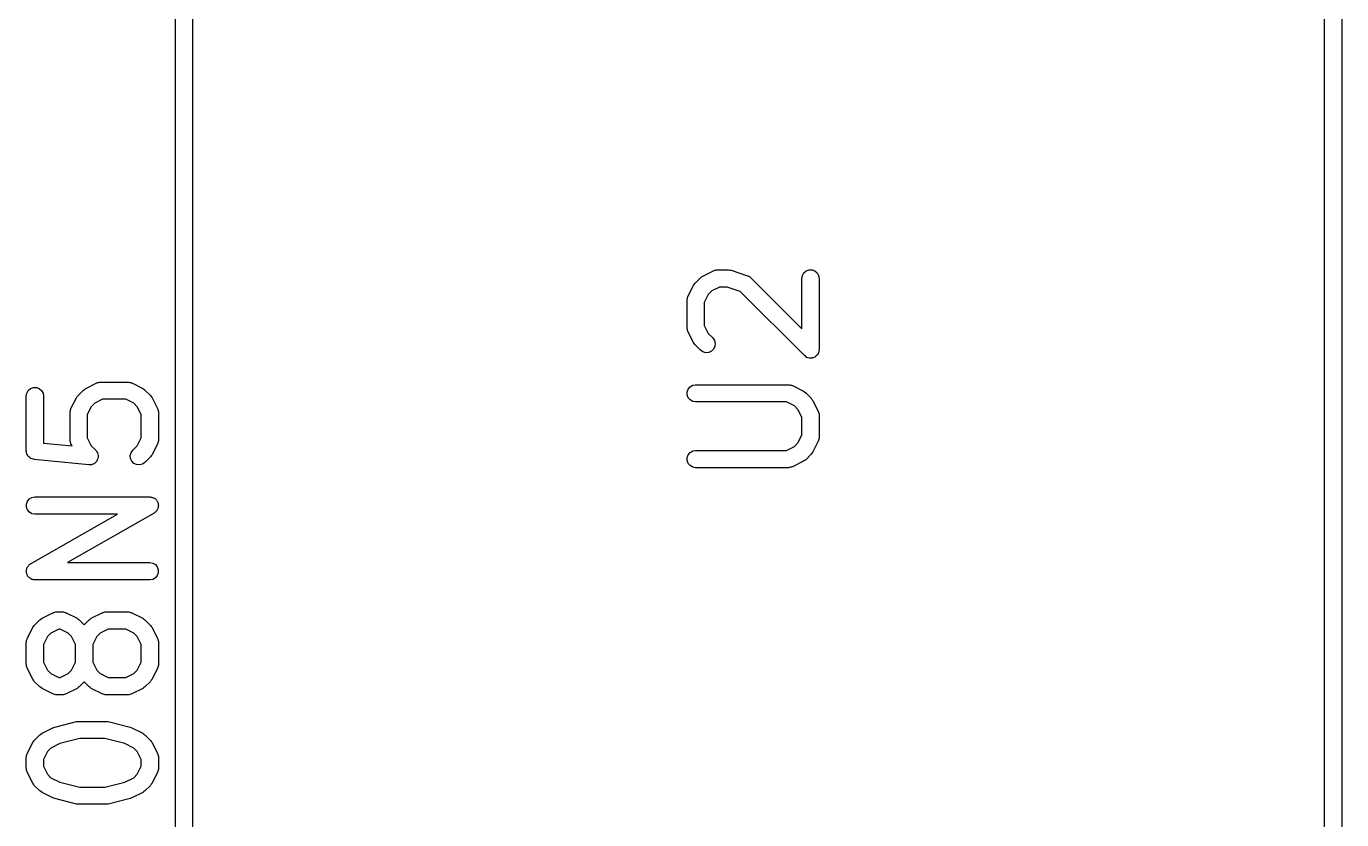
# Model space of a CAD drawing. Extents: x 1 to 57, y -99 to 45.
# Drawn here: x 22.63 to 34.08, y -6.9 to 0 of the extents above; entities that cross this region are included whole.
import ezdxf

# ---------------------------------------------------------------- set-up
doc = ezdxf.new("R2010")
doc.units = 0
doc.header["$MEASUREMENT"] = 0
doc.layers.add('BLACK', color=7, linetype='CONTINUOUS')

msp = doc.modelspace()

# ---------------------------------------------------------------- linework, layer by layer
at = {"layer": 'Black'}
for p, q in [((23.925, -17.2345), (23.925, 45)), ((34.075, 45), (34.075, -47)), ((24.075, 44.925), (24.075, -46.925)), ((33.925, -46.925), (33.925, 44.925)), ((28.5044, -2.17818), (28.5141, -2.17101)), ((28.5141, -2.17101), (28.6093, -2.12339)), ((28.6093, -2.12339), (28.6135, -2.12216)), ((28.6135, -2.12216), (28.6172, -2.12)), ((28.6172, -2.12), (28.6259, -2.11847)), ((28.6259, -2.11847), (28.6343, -2.11597)), ((28.6343, -2.11597), (28.6386, -2.11623)), ((28.6386, -2.11623), (28.6429, -2.11548)), ((28.6429, -2.11548), (28.7381, -2.11548)), ((28.7381, -2.11548), (28.7499, -2.11756)), ((28.7499, -2.11756), (28.7618, -2.11932)), ((28.7618, -2.11932), (28.9047, -2.16694)), ((28.9047, -2.16694), (28.9085, -2.169)), ((28.9085, -2.169), (28.9126, -2.17012)), ((28.9126, -2.17012), (28.9198, -2.17516)), ((29.3774, -2.19048), (29.3819, -2.16482)), ((29.3819, -2.16482), (29.3949, -2.14227)), ((29.3949, -2.14227), (29.4149, -2.12552)), ((29.4149, -2.12552), (29.4394, -2.11661)), ((29.4394, -2.11661), (29.4654, -2.11661)), ((29.4654, -2.11661), (29.4899, -2.12552)), ((29.4899, -2.12552), (29.5098, -2.14227)), ((29.5098, -2.14227), (29.5229, -2.16482)), ((29.5229, -2.16482), (29.5274, -2.19048)), ((28.3853, -2.34741), (28.4329, -2.25217)), ((28.4329, -2.25217), (28.4401, -2.24252)), ((28.4401, -2.24252), (28.447, -2.23268)), ((28.447, -2.23268), (28.4946, -2.18506)), ((28.4946, -2.18506), (28.5044, -2.17818)), ((28.6606, -2.26548), (28.592, -2.29973)), ((28.7259, -2.26548), (28.6606, -2.26548)), ((28.8404, -2.30365), (28.7259, -2.26548)), ((28.9198, -2.17516), (28.9276, -2.17935)), ((28.9276, -2.17935), (28.9304, -2.18258)), ((28.9304, -2.18258), (28.934, -2.18506)), ((28.934, -2.18506), (29.3774, -2.62846)), ((29.3774, -2.62846), (29.3774, -2.19048)), ((29.5274, -2.19048), (29.5274, -2.80952)), ((28.3774, -2.38095), (28.3781, -2.37669)), ((28.3774, -2.61905), (28.3774, -2.38095)), ((28.3779, -2.37238), (28.3804, -2.36396)), ((28.3781, -2.37669), (28.3779, -2.37238)), ((28.3804, -2.36396), (28.3819, -2.3553)), ((28.3819, -2.3553), (28.3841, -2.35155)), ((28.3841, -2.35155), (28.3853, -2.34741)), ((28.5616, -2.33014), (28.5274, -2.39866)), ((28.5274, -2.39866), (28.5274, -2.60134)), ((28.592, -2.29973), (28.5616, -2.33014)), ((29.3993, -2.86256), (28.8404, -2.30365)), ((28.3781, -2.62331), (28.3774, -2.61905)), ((28.3779, -2.62762), (28.3781, -2.62331)), ((28.3804, -2.63604), (28.3779, -2.62762)), ((28.5274, -2.60134), (28.5616, -2.66986)), ((28.3819, -2.6447), (28.3804, -2.63604)), ((28.3841, -2.64845), (28.3819, -2.6447)), ((28.3853, -2.65259), (28.3841, -2.64845)), ((28.4329, -2.74783), (28.3853, -2.65259)), ((28.5616, -2.66986), (28.6007, -2.70887)), ((28.6007, -2.70887), (28.6156, -2.73021)), ((28.6156, -2.73021), (28.6223, -2.75537)), ((28.4401, -2.75748), (28.4329, -2.74783)), ((28.447, -2.76732), (28.4401, -2.75748)), ((28.4946, -2.81494), (28.447, -2.76732)), ((28.5159, -2.82988), (28.4946, -2.81494)), ((28.5411, -2.83662), (28.5159, -2.82988)), ((28.567, -2.83435), (28.5411, -2.83662)), ((28.5906, -2.82334), (28.567, -2.83435)), ((28.6091, -2.80492), (28.5906, -2.82334)), ((28.6201, -2.78132), (28.6091, -2.80492)), ((28.6223, -2.75537), (28.6201, -2.78132)), ((29.5098, -2.85773), (29.5023, -2.86402)), ((29.5115, -2.85488), (29.5098, -2.85773)), ((29.5138, -2.85254), (29.5115, -2.85488)), ((29.518, -2.84365), (29.5138, -2.85254)), ((29.5229, -2.83518), (29.518, -2.84365)), ((29.5234, -2.83193), (29.5229, -2.83518)), ((29.5248, -2.82894), (29.5234, -2.83193)), ((29.5257, -2.81917), (29.5248, -2.82894)), ((29.5274, -2.80952), (29.5257, -2.81917)), ((29.4074, -2.86818), (29.3993, -2.86256)), ((29.4149, -2.87448), (29.4074, -2.86818)), ((29.418, -2.8756), (29.4149, -2.87448)), ((29.4207, -2.8775), (29.418, -2.8756)), ((29.4302, -2.88003), (29.4207, -2.8775)), ((29.4394, -2.88339), (29.4302, -2.88003)), ((29.4427, -2.88339), (29.4394, -2.88339)), ((29.4458, -2.88424), (29.4427, -2.88339)), ((29.4556, -2.88339), (29.4458, -2.88424)), ((29.4654, -2.88339), (29.4556, -2.88339)), ((29.4685, -2.88226), (29.4654, -2.88339)), ((29.4718, -2.88197), (29.4685, -2.88226)), ((29.4807, -2.87783), (29.4718, -2.88197)), ((29.4899, -2.87448), (29.4807, -2.87783)), ((29.4924, -2.87236), (29.4899, -2.87448)), ((29.4954, -2.87096), (29.4924, -2.87236)), ((29.5023, -2.86402), (29.4954, -2.87096)), ((22.6274, -3.21428), (22.6319, -3.18863)), ((22.6319, -3.18863), (22.6449, -3.16608)), ((22.6449, -3.16608), (22.6649, -3.14933)), ((22.6649, -3.14933), (22.6894, -3.14042)), ((22.6894, -3.14042), (22.7154, -3.14042)), ((22.7154, -3.14042), (22.7399, -3.14933)), ((22.7399, -3.14933), (22.7598, -3.16608)), ((22.7598, -3.16608), (22.7729, -3.18863)), ((22.7729, -3.18863), (22.7774, -3.21428)), ((23.0779, -3.20887), (23.1255, -3.16125)), ((23.1255, -3.16125), (23.1354, -3.15437)), ((23.1354, -3.15437), (23.145, -3.1472)), ((23.145, -3.1472), (23.2403, -3.09958)), ((23.2403, -3.09958), (23.2444, -3.09835)), ((23.2444, -3.09835), (23.2482, -3.09619)), ((23.2482, -3.09619), (23.2568, -3.09466)), ((23.2568, -3.09466), (23.2652, -3.09216)), ((23.2652, -3.09216), (23.2696, -3.09242)), ((23.2696, -3.09242), (23.2738, -3.09167)), ((23.2738, -3.09167), (23.5119, -3.09167)), ((23.5119, -3.09167), (23.5162, -3.09242)), ((23.5162, -3.09242), (23.5205, -3.09216)), ((23.5205, -3.09216), (23.5289, -3.09466)), ((23.5289, -3.09466), (23.5376, -3.09619)), ((23.5376, -3.09619), (23.5413, -3.09835)), ((23.5413, -3.09835), (23.5454, -3.09958)), ((23.5454, -3.09958), (23.6407, -3.1472)), ((23.6407, -3.1472), (23.6503, -3.15437)), ((23.6503, -3.15437), (23.6602, -3.16125)), ((23.6602, -3.16125), (23.7078, -3.20887)), ((28.3785, -3.17745), (28.3874, -3.15298)), ((28.3785, -3.2035), (28.3785, -3.17745)), ((28.3874, -3.22798), (28.3785, -3.2035)), ((28.3874, -3.15298), (28.4042, -3.13302)), ((28.4042, -3.13302), (28.4267, -3.12)), ((28.4267, -3.12), (28.4524, -3.11548)), ((28.4524, -3.11548), (29.2619, -3.11548)), ((29.2619, -3.11548), (29.2662, -3.11623)), ((29.2662, -3.11623), (29.2705, -3.11597)), ((29.2705, -3.11597), (29.2789, -3.11847)), ((29.2789, -3.11847), (29.2876, -3.12)), ((29.2876, -3.12), (29.2913, -3.12216)), ((29.2913, -3.12216), (29.2954, -3.12339)), ((29.2954, -3.12339), (29.3907, -3.17101)), ((29.3907, -3.17101), (29.4003, -3.17818)), ((29.4003, -3.17818), (29.4102, -3.18506)), ((29.4102, -3.18506), (29.4578, -3.23268)), ((22.6274, -3.69048), (22.6274, -3.21428)), ((22.7774, -3.21428), (22.7774, -3.6226)), ((23.0163, -3.3236), (23.0639, -3.22836)), ((23.0639, -3.22836), (23.071, -3.2187)), ((23.071, -3.2187), (23.0779, -3.20887)), ((23.1926, -3.30633), (23.1583, -3.37485)), ((23.223, -3.27592), (23.1926, -3.30633)), ((23.2915, -3.24167), (23.223, -3.27592)), ((23.4942, -3.24167), (23.2915, -3.24167)), ((23.5627, -3.27592), (23.4942, -3.24167)), ((23.5931, -3.30633), (23.5627, -3.27592)), ((23.6274, -3.37485), (23.5931, -3.30633)), ((23.7078, -3.20887), (23.7147, -3.2187)), ((23.7147, -3.2187), (23.7218, -3.22836)), ((23.7218, -3.22836), (23.7695, -3.3236)), ((28.4042, -3.24793), (28.3874, -3.22798)), ((28.4267, -3.26095), (28.4042, -3.24793)), ((28.4524, -3.26548), (28.4267, -3.26095)), ((29.2442, -3.26548), (28.4524, -3.26548)), ((29.3127, -3.29973), (29.2442, -3.26548)), ((29.3431, -3.33014), (29.3127, -3.29973)), ((29.4578, -3.23268), (29.4647, -3.24252)), ((29.4647, -3.24252), (29.4718, -3.25217)), ((29.4718, -3.25217), (29.5195, -3.34741)), ((23.0083, -3.35714), (23.0091, -3.35288)), ((23.0083, -3.59524), (23.0083, -3.35714)), ((23.0088, -3.34857), (23.0113, -3.34015)), ((23.0091, -3.35288), (23.0088, -3.34857)), ((23.0113, -3.34015), (23.0129, -3.33149)), ((23.0129, -3.33149), (23.015, -3.32774)), ((23.015, -3.32774), (23.0163, -3.3236)), ((23.1583, -3.37485), (23.1583, -3.57753)), ((23.6274, -3.57753), (23.6274, -3.37485)), ((23.7695, -3.3236), (23.7707, -3.32774)), ((23.7707, -3.32774), (23.7729, -3.33149)), ((23.7729, -3.33149), (23.7744, -3.34015)), ((23.7744, -3.34015), (23.7769, -3.34857)), ((23.7769, -3.34857), (23.7766, -3.35288)), ((23.7766, -3.35288), (23.7774, -3.35714)), ((23.7774, -3.35714), (23.7774, -3.59524)), ((29.3774, -3.39866), (29.3431, -3.33014)), ((29.3774, -3.55372), (29.3774, -3.39866)), ((29.5195, -3.34741), (29.5207, -3.35155)), ((29.5207, -3.35155), (29.5229, -3.3553)), ((29.5229, -3.3553), (29.5244, -3.36396)), ((29.5244, -3.36396), (29.5269, -3.37238)), ((29.5269, -3.37238), (29.5266, -3.37669)), ((29.5266, -3.37669), (29.5274, -3.38095)), ((29.5274, -3.38095), (29.5274, -3.57143)), ((22.7774, -3.6226), (23.0256, -3.64742)), ((23.0091, -3.5995), (23.0083, -3.59524)), ((23.0088, -3.60381), (23.0091, -3.5995)), ((23.0113, -3.61223), (23.0088, -3.60381)), ((23.0129, -3.62089), (23.0113, -3.61223)), ((23.015, -3.62464), (23.0129, -3.62089)), ((23.0163, -3.62878), (23.015, -3.62464)), ((23.0256, -3.64742), (23.0163, -3.62878)), ((23.1583, -3.57753), (23.1926, -3.64605)), ((23.1926, -3.64605), (23.2316, -3.68506)), ((23.5541, -3.68506), (23.5931, -3.64605)), ((23.5931, -3.64605), (23.6274, -3.57753)), ((23.7695, -3.62878), (23.7218, -3.72402)), ((23.7707, -3.62464), (23.7695, -3.62878)), ((23.7729, -3.62089), (23.7707, -3.62464)), ((23.7744, -3.61223), (23.7729, -3.62089)), ((23.7769, -3.60381), (23.7744, -3.61223)), ((23.7774, -3.59524), (23.7766, -3.5995)), ((23.7766, -3.5995), (23.7769, -3.60381)), ((29.2442, -3.6869), (29.3127, -3.65265)), ((29.3127, -3.65265), (29.3431, -3.62224)), ((29.3431, -3.62224), (29.3774, -3.55372)), ((29.5195, -3.60497), (29.4718, -3.70021)), ((29.5207, -3.60083), (29.5195, -3.60497)), ((29.5229, -3.59708), (29.5207, -3.60083)), ((29.5244, -3.58842), (29.5229, -3.59708)), ((29.5269, -3.58), (29.5244, -3.58842)), ((29.5274, -3.57143), (29.5266, -3.57569)), ((29.5266, -3.57569), (29.5269, -3.58)), ((22.6279, -3.69327), (22.6274, -3.69048)), ((22.6276, -3.69609), (22.6279, -3.69327)), ((22.6301, -3.70603), (22.6276, -3.69609)), ((22.6319, -3.71613), (22.6301, -3.70603)), ((22.6333, -3.71858), (22.6319, -3.71613)), ((22.634, -3.72133), (22.6333, -3.71858)), ((22.6398, -3.7298), (22.634, -3.72133)), ((22.6449, -3.73868), (22.6398, -3.7298)), ((22.6471, -3.7405), (22.6449, -3.73868)), ((22.6487, -3.74285), (22.6471, -3.7405)), ((22.657, -3.74884), (22.6487, -3.74285)), ((22.6649, -3.75543), (22.657, -3.74884)), ((22.6675, -3.7564), (22.6649, -3.75543)), ((22.6698, -3.75805), (22.6675, -3.7564)), ((22.6797, -3.76083), (22.6698, -3.75805)), ((22.6894, -3.76434), (22.6797, -3.76083)), ((22.6922, -3.76434), (22.6894, -3.76434)), ((22.6949, -3.7651), (22.6922, -3.76434)), ((23.1711, -3.81272), (22.6949, -3.7651)), ((23.2316, -3.68506), (23.2319, -3.68545)), ((23.2319, -3.68545), (23.2323, -3.68572)), ((23.2323, -3.68572), (23.2393, -3.69612)), ((23.2393, -3.69612), (23.2465, -3.7064)), ((23.2453, -3.76973), (23.24, -3.78111)), ((23.2508, -3.7584), (23.2453, -3.76973)), ((23.2465, -3.7064), (23.2467, -3.70685)), ((23.2467, -3.70685), (23.2469, -3.70724)), ((23.2469, -3.70724), (23.25, -3.71946)), ((23.25, -3.71946), (23.2533, -3.73156)), ((23.251, -3.75751), (23.2508, -3.75793)), ((23.2508, -3.75793), (23.2508, -3.7584)), ((23.2521, -3.74503), (23.251, -3.75751)), ((23.2534, -3.73249), (23.2521, -3.74503)), ((23.2533, -3.73156), (23.2532, -3.73203)), ((23.2532, -3.73203), (23.2534, -3.73249)), ((23.5324, -3.73156), (23.5392, -3.7064)), ((23.5347, -3.75751), (23.5324, -3.73156)), ((23.5457, -3.78111), (23.5347, -3.75751)), ((23.5392, -3.7064), (23.5541, -3.68506)), ((23.7078, -3.74351), (23.6602, -3.79113)), ((23.7147, -3.73367), (23.7078, -3.74351)), ((23.7218, -3.72402), (23.7147, -3.73367)), ((28.3785, -3.74888), (28.3874, -3.7244)), ((28.3785, -3.77493), (28.3785, -3.74888)), ((28.3874, -3.7994), (28.3785, -3.77493)), ((28.3874, -3.7244), (28.4042, -3.70445)), ((28.4042, -3.70445), (28.4267, -3.69143)), ((28.4267, -3.69143), (28.4524, -3.6869)), ((28.4524, -3.6869), (29.2442, -3.6869)), ((29.4003, -3.7742), (29.3907, -3.78137)), ((29.4102, -3.76732), (29.4003, -3.7742)), ((29.4578, -3.7197), (29.4102, -3.76732)), ((29.4647, -3.70987), (29.4578, -3.7197)), ((29.4718, -3.70021), (29.4647, -3.70987)), ((23.1716, -3.81269), (23.1711, -3.81272)), ((23.172, -3.81281), (23.1716, -3.81269)), ((23.1845, -3.81172), (23.172, -3.81281)), ((23.1971, -3.81078), (23.1845, -3.81172)), ((23.1975, -3.81058), (23.1971, -3.81078)), ((23.198, -3.81054), (23.1975, -3.81058)), ((23.2094, -3.80524), (23.198, -3.81054)), ((23.2208, -3.80006), (23.2094, -3.80524)), ((23.2212, -3.79973), (23.2208, -3.80006)), ((23.2216, -3.79953), (23.2212, -3.79973)), ((23.2305, -3.79063), (23.2216, -3.79953)), ((23.2395, -3.78187), (23.2305, -3.79063)), ((23.2397, -3.78145), (23.2395, -3.78187)), ((23.24, -3.78111), (23.2397, -3.78145)), ((23.5641, -3.79953), (23.5457, -3.78111)), ((23.5877, -3.81054), (23.5641, -3.79953)), ((23.6137, -3.81281), (23.5877, -3.81054)), ((23.6388, -3.80607), (23.6137, -3.81281)), ((23.6602, -3.79113), (23.6388, -3.80607)), ((28.4042, -3.81936), (28.3874, -3.7994)), ((28.4267, -3.83238), (28.4042, -3.81936)), ((28.4524, -3.8369), (28.4267, -3.83238)), ((29.2619, -3.8369), (28.4524, -3.8369)), ((29.2662, -3.83615), (29.2619, -3.8369)), ((29.2705, -3.83641), (29.2662, -3.83615)), ((29.2789, -3.83391), (29.2705, -3.83641)), ((29.2876, -3.83238), (29.2789, -3.83391)), ((29.2913, -3.83022), (29.2876, -3.83238)), ((29.2954, -3.82899), (29.2913, -3.83022)), ((29.3907, -3.78137), (29.2954, -3.82899)), ((22.6374, -4.12917), (22.6542, -4.10921)), ((22.6542, -4.10921), (22.6767, -4.09619)), ((22.6767, -4.09619), (22.7024, -4.09167)), ((22.7024, -4.09167), (23.7024, -4.09167)), ((23.7024, -4.09167), (23.709, -4.09284)), ((23.709, -4.09284), (23.7157, -4.09286)), ((23.7157, -4.09286), (23.7217, -4.09508)), ((23.7217, -4.09508), (23.728, -4.09619)), ((23.728, -4.09619), (23.7339, -4.09955)), ((23.7339, -4.09955), (23.7402, -4.10188)), ((23.7402, -4.10188), (23.7451, -4.10602)), ((23.7451, -4.10602), (23.7506, -4.10921)), ((23.7506, -4.10921), (23.7549, -4.11437)), ((23.7549, -4.11437), (23.76, -4.11871)), ((23.76, -4.11871), (23.7632, -4.12427)), ((22.6285, -4.15364), (22.6374, -4.12917)), ((22.6285, -4.17969), (22.6285, -4.15364)), ((22.6374, -4.20417), (22.6285, -4.17969)), ((22.6542, -4.22412), (22.6374, -4.20417)), ((22.6767, -4.23714), (22.6542, -4.22412)), ((23.7396, -4.23178), (22.9848, -4.6631)), ((23.7448, -4.22748), (23.7396, -4.23178)), ((23.7506, -4.22412), (23.7448, -4.22748)), ((23.7547, -4.21922), (23.7506, -4.22412)), ((23.7596, -4.21513), (23.7547, -4.21922)), ((23.763, -4.20932), (23.7596, -4.21513)), ((23.7673, -4.20417), (23.763, -4.20932)), ((23.7632, -4.12427), (23.7673, -4.12917)), ((23.7673, -4.12917), (23.7696, -4.13549)), ((23.7695, -4.19815), (23.7673, -4.20417)), ((23.7727, -4.19263), (23.7695, -4.19815)), ((23.7696, -4.13549), (23.773, -4.14133)), ((23.7739, -4.18601), (23.7727, -4.19263)), ((23.773, -4.14133), (23.7741, -4.14763)), ((23.7762, -4.17969), (23.7739, -4.18601)), ((23.7741, -4.14763), (23.7762, -4.15364)), ((23.7762, -4.15364), (23.7762, -4.16037)), ((23.7762, -4.16037), (23.7774, -4.167)), ((23.7774, -4.167), (23.7762, -4.17329)), ((23.7762, -4.17329), (23.7762, -4.17969)), ((22.6652, -4.67298), (23.42, -4.24167)), ((22.7024, -4.24167), (22.6767, -4.23714)), ((23.42, -4.24167), (22.7024, -4.24167)), ((22.6418, -4.69544), (22.6451, -4.68963)), ((22.6451, -4.68963), (22.6501, -4.68554)), ((22.6501, -4.68554), (22.6542, -4.68064)), ((22.6542, -4.68064), (22.66, -4.67728)), ((22.66, -4.67728), (22.6652, -4.67298)), ((22.9848, -4.6631), (23.7024, -4.6631)), ((23.7024, -4.6631), (23.728, -4.66762)), ((23.728, -4.66762), (23.7506, -4.68064)), ((23.7506, -4.68064), (23.7673, -4.70059)), ((22.6274, -4.73776), (22.6285, -4.73147)), ((22.6285, -4.74439), (22.6274, -4.73776)), ((22.6285, -4.72507), (22.6308, -4.71875)), ((22.6285, -4.73147), (22.6285, -4.72507)), ((22.6285, -4.75112), (22.6285, -4.74439)), ((22.6307, -4.75713), (22.6285, -4.75112)), ((22.6318, -4.76343), (22.6307, -4.75713)), ((22.6308, -4.71875), (22.632, -4.71213)), ((22.6351, -4.76927), (22.6318, -4.76343)), ((22.632, -4.71213), (22.6352, -4.70661)), ((22.6374, -4.7756), (22.6351, -4.76927)), ((22.6352, -4.70661), (22.6374, -4.70059)), ((22.6374, -4.70059), (22.6418, -4.69544)), ((22.6415, -4.78049), (22.6374, -4.7756)), ((22.6447, -4.78605), (22.6415, -4.78049)), ((22.6499, -4.7904), (22.6447, -4.78605)), ((22.6542, -4.79555), (22.6499, -4.7904)), ((22.6597, -4.79875), (22.6542, -4.79555)), ((22.6646, -4.80288), (22.6597, -4.79875)), ((22.6709, -4.80521), (22.6646, -4.80288)), ((22.6767, -4.80857), (22.6709, -4.80521)), ((23.7506, -4.79555), (23.728, -4.80857)), ((23.7673, -4.7756), (23.7506, -4.79555)), ((23.7673, -4.70059), (23.7762, -4.72507)), ((23.7762, -4.75112), (23.7673, -4.7756)), ((23.7762, -4.72507), (23.7762, -4.75112)), ((22.683, -4.80968), (22.6767, -4.80857)), ((22.689, -4.8119), (22.683, -4.80968)), ((22.6958, -4.81193), (22.689, -4.8119)), ((22.7024, -4.81309), (22.6958, -4.81193)), ((23.7024, -4.81309), (22.7024, -4.81309)), ((23.728, -4.80857), (23.7024, -4.81309)), ((22.7544, -5.15437), (22.7641, -5.1472)), ((22.7641, -5.1472), (22.8593, -5.09958)), ((22.8593, -5.09958), (22.8635, -5.09835)), ((22.8635, -5.09835), (22.8672, -5.09619)), ((22.8672, -5.09619), (22.8759, -5.09466)), ((22.8759, -5.09466), (22.8843, -5.09216)), ((22.8843, -5.09216), (22.8886, -5.09242)), ((22.8886, -5.09242), (22.8929, -5.09167)), ((22.8929, -5.09167), (22.9405, -5.09167)), ((22.9405, -5.09167), (22.9447, -5.09242)), ((22.9447, -5.09242), (22.949, -5.09216)), ((22.949, -5.09216), (22.9575, -5.09466)), ((22.9575, -5.09466), (22.9661, -5.09619)), ((22.9661, -5.09619), (22.9699, -5.09835)), ((22.9699, -5.09835), (22.974, -5.09958)), ((22.974, -5.09958), (23.0693, -5.1472)), ((23.0693, -5.1472), (23.0789, -5.15437)), ((23.183, -5.15437), (23.1926, -5.1472)), ((23.1926, -5.1472), (23.2879, -5.09958)), ((23.2879, -5.09958), (23.292, -5.09835)), ((23.292, -5.09835), (23.2958, -5.09619)), ((23.2958, -5.09619), (23.3044, -5.09466)), ((23.3044, -5.09466), (23.3129, -5.09216)), ((23.3129, -5.09216), (23.3172, -5.09242)), ((23.3172, -5.09242), (23.3214, -5.09167)), ((23.3214, -5.09167), (23.5119, -5.09167)), ((23.5119, -5.09167), (23.5162, -5.09242)), ((23.5162, -5.09242), (23.5205, -5.09216)), ((23.5205, -5.09216), (23.5289, -5.09466)), ((23.5289, -5.09466), (23.5376, -5.09619)), ((23.5376, -5.09619), (23.5413, -5.09835)), ((23.5413, -5.09835), (23.5454, -5.09958)), ((23.5454, -5.09958), (23.6407, -5.1472)), ((23.6407, -5.1472), (23.6503, -5.15437)), ((22.6353, -5.3236), (22.6829, -5.22836)), ((22.6829, -5.22836), (22.6901, -5.2187)), ((22.6901, -5.2187), (22.697, -5.20887)), ((22.697, -5.20887), (22.7446, -5.16125)), ((22.7446, -5.16125), (22.7544, -5.15437)), ((22.9106, -5.24167), (22.842, -5.27592)), ((22.9228, -5.24167), (22.9106, -5.24167)), ((22.9913, -5.27592), (22.9228, -5.24167)), ((23.0789, -5.15437), (23.0887, -5.16125)), ((23.0887, -5.16125), (23.131, -5.20346)), ((23.131, -5.20346), (23.1732, -5.16125)), ((23.1732, -5.16125), (23.183, -5.15437)), ((23.3391, -5.24167), (23.2706, -5.27592)), ((23.4942, -5.24167), (23.3391, -5.24167)), ((23.5627, -5.27592), (23.4942, -5.24167)), ((23.6503, -5.15437), (23.6602, -5.16125)), ((23.6602, -5.16125), (23.7078, -5.20887)), ((23.7078, -5.20887), (23.7147, -5.2187)), ((23.7147, -5.2187), (23.7218, -5.22836)), ((23.7218, -5.22836), (23.7695, -5.3236)), ((22.6274, -5.35714), (22.6281, -5.35288)), ((22.6274, -5.54762), (22.6274, -5.35714)), ((22.6279, -5.34857), (22.6304, -5.34015)), ((22.6281, -5.35288), (22.6279, -5.34857)), ((22.6304, -5.34015), (22.6319, -5.33149)), ((22.6319, -5.33149), (22.6341, -5.32774)), ((22.6341, -5.32774), (22.6353, -5.3236)), ((22.8116, -5.30633), (22.7774, -5.37485)), ((22.7774, -5.37485), (22.7774, -5.52991)), ((22.842, -5.27592), (22.8116, -5.30633)), ((23.0217, -5.30633), (22.9913, -5.27592)), ((23.056, -5.37485), (23.0217, -5.30633)), ((23.056, -5.52991), (23.056, -5.37485)), ((23.2402, -5.30633), (23.206, -5.37485)), ((23.206, -5.37485), (23.206, -5.52991)), ((23.2706, -5.27592), (23.2402, -5.30633)), ((23.5931, -5.30633), (23.5627, -5.27592)), ((23.6274, -5.37485), (23.5931, -5.30633)), ((23.6274, -5.52991), (23.6274, -5.37485)), ((23.7695, -5.3236), (23.7707, -5.32775)), ((23.7707, -5.32775), (23.7729, -5.33149)), ((23.7729, -5.33149), (23.7744, -5.34015)), ((23.7744, -5.34015), (23.7769, -5.34857)), ((23.7769, -5.34857), (23.7766, -5.35288)), ((23.7766, -5.35288), (23.7774, -5.35714)), ((23.7774, -5.35714), (23.7774, -5.54762)), ((22.6281, -5.55188), (22.6274, -5.54762)), ((22.6279, -5.55619), (22.6281, -5.55188)), ((22.6304, -5.56461), (22.6279, -5.55619)), ((22.6319, -5.57327), (22.6304, -5.56461)), ((22.6341, -5.57702), (22.6319, -5.57327)), ((22.6353, -5.58116), (22.6341, -5.57702)), ((22.6829, -5.6764), (22.6353, -5.58116)), ((22.7774, -5.52991), (22.8116, -5.59843)), ((22.8116, -5.59843), (22.842, -5.62884)), ((22.9913, -5.62884), (23.0217, -5.59843)), ((23.0217, -5.59843), (23.056, -5.52991)), ((23.206, -5.52991), (23.2402, -5.59843)), ((23.2402, -5.59843), (23.2706, -5.62884)), ((23.5627, -5.62884), (23.5931, -5.59843)), ((23.5931, -5.59843), (23.6274, -5.52991)), ((23.7695, -5.58116), (23.7218, -5.6764)), ((23.7707, -5.57702), (23.7695, -5.58116)), ((23.7729, -5.57327), (23.7707, -5.57702)), ((23.7744, -5.56461), (23.7729, -5.57327)), ((23.7769, -5.55619), (23.7744, -5.56461)), ((23.7774, -5.54762), (23.7766, -5.55188)), ((23.7766, -5.55188), (23.7769, -5.55619)), ((22.6901, -5.68606), (22.6829, -5.6764)), ((22.697, -5.69589), (22.6901, -5.68606)), ((22.7446, -5.74351), (22.697, -5.69589)), ((22.842, -5.62884), (22.9106, -5.66309)), ((22.9106, -5.66309), (22.9228, -5.66309)), ((22.9228, -5.66309), (22.9913, -5.62884)), ((23.131, -5.7013), (23.0887, -5.74351)), ((23.1732, -5.74351), (23.131, -5.7013)), ((23.2706, -5.62884), (23.3391, -5.66309)), ((23.3391, -5.66309), (23.4942, -5.66309)), ((23.4942, -5.66309), (23.5627, -5.62884)), ((23.7078, -5.69589), (23.6602, -5.74351)), ((23.7147, -5.68606), (23.7078, -5.69589)), ((23.7218, -5.6764), (23.7147, -5.68606)), ((22.7544, -5.75039), (22.7446, -5.74351)), ((22.7641, -5.75756), (22.7544, -5.75039)), ((22.8593, -5.80518), (22.7641, -5.75756)), ((22.8635, -5.80641), (22.8593, -5.80518)), ((22.8672, -5.80857), (22.8635, -5.80641)), ((22.8759, -5.8101), (22.8672, -5.80857)), ((22.8843, -5.8126), (22.8759, -5.8101)), ((22.8886, -5.81234), (22.8843, -5.8126)), ((22.8929, -5.81309), (22.8886, -5.81234)), ((22.9405, -5.81309), (22.8929, -5.81309)), ((22.9447, -5.81234), (22.9405, -5.81309)), ((22.949, -5.8126), (22.9447, -5.81234)), ((22.9575, -5.8101), (22.949, -5.8126)), ((22.9661, -5.80857), (22.9575, -5.8101)), ((22.9699, -5.80641), (22.9661, -5.80857)), ((22.974, -5.80518), (22.9699, -5.80641)), ((23.0693, -5.75756), (22.974, -5.80518)), ((23.0789, -5.75039), (23.0693, -5.75756)), ((23.0887, -5.74351), (23.0789, -5.75039)), ((23.183, -5.75039), (23.1732, -5.74351)), ((23.1926, -5.75756), (23.183, -5.75039)), ((23.2879, -5.80518), (23.1926, -5.75756)), ((23.292, -5.80641), (23.2879, -5.80518)), ((23.2958, -5.80857), (23.292, -5.80641)), ((23.3044, -5.8101), (23.2958, -5.80857)), ((23.3129, -5.8126), (23.3044, -5.8101)), ((23.3172, -5.81234), (23.3129, -5.8126)), ((23.3214, -5.81309), (23.3172, -5.81234)), ((23.5119, -5.81309), (23.3214, -5.81309)), ((23.5162, -5.81234), (23.5119, -5.81309)), ((23.5205, -5.8126), (23.5162, -5.81234)), ((23.5289, -5.8101), (23.5205, -5.8126)), ((23.5376, -5.80857), (23.5289, -5.8101)), ((23.5413, -5.80641), (23.5376, -5.80857)), ((23.5454, -5.80518), (23.5413, -5.80641)), ((23.6407, -5.75756), (23.5454, -5.80518)), ((23.6503, -5.75039), (23.6407, -5.75756)), ((23.6602, -5.74351), (23.6503, -5.75039)), ((22.8747, -6.0939), (23.0651, -6.04629)), ((23.0651, -6.04629), (23.0743, -6.04564)), ((23.0743, -6.04564), (23.0833, -6.04405)), ((23.0833, -6.04405), (23.3214, -6.04405)), ((23.3214, -6.04405), (23.3305, -6.04564)), ((23.3305, -6.04564), (23.3396, -6.04629)), ((23.3396, -6.04629), (23.5301, -6.0939)), ((22.697, -6.20887), (22.7446, -6.16125)), ((22.7446, -6.16125), (22.7544, -6.15437)), ((22.7544, -6.15437), (22.7641, -6.1472)), ((22.7641, -6.1472), (22.8593, -6.09958)), ((22.8593, -6.09958), (22.8672, -6.09725)), ((22.8672, -6.09725), (22.8747, -6.0939)), ((23.5301, -6.0939), (23.5376, -6.09725)), ((23.5376, -6.09725), (23.5454, -6.09958)), ((23.5454, -6.09958), (23.6407, -6.1472)), ((23.6407, -6.1472), (23.6503, -6.15437)), ((23.6503, -6.15437), (23.6602, -6.16125)), ((23.6602, -6.16125), (23.7078, -6.20887)), ((22.6353, -6.3236), (22.6829, -6.22836)), ((22.6829, -6.22836), (22.6901, -6.2187)), ((22.6901, -6.2187), (22.697, -6.20887)), ((22.842, -6.27592), (22.8116, -6.30633)), ((22.919, -6.23743), (22.842, -6.27592)), ((23.0926, -6.19405), (22.919, -6.23743)), ((23.3122, -6.19405), (23.0926, -6.19405)), ((23.4857, -6.23743), (23.3122, -6.19405)), ((23.5627, -6.27592), (23.4857, -6.23743)), ((23.5931, -6.30633), (23.5627, -6.27592)), ((23.7078, -6.20887), (23.7147, -6.2187)), ((23.7147, -6.2187), (23.7218, -6.22836)), ((23.7218, -6.22836), (23.7695, -6.3236)), ((22.6274, -6.35714), (22.6281, -6.35288)), ((22.6274, -6.45238), (22.6274, -6.35714)), ((22.6279, -6.34857), (22.6304, -6.34015)), ((22.6281, -6.35288), (22.6279, -6.34857)), ((22.6304, -6.34015), (22.6319, -6.33149)), ((22.6319, -6.33149), (22.6341, -6.32774)), ((22.6341, -6.32774), (22.6353, -6.3236)), ((22.8116, -6.30633), (22.7774, -6.37485)), ((22.7774, -6.37485), (22.7774, -6.43468)), ((23.6274, -6.37485), (23.5931, -6.30633)), ((23.6274, -6.43468), (23.6274, -6.37485)), ((23.7695, -6.3236), (23.7707, -6.32774)), ((23.7707, -6.32774), (23.7729, -6.33149)), ((23.7729, -6.33149), (23.7744, -6.34015)), ((23.7744, -6.34015), (23.7769, -6.34857)), ((23.7769, -6.34857), (23.7766, -6.35288)), ((23.7766, -6.35288), (23.7774, -6.35714)), ((23.7774, -6.35714), (23.7774, -6.45238)), ((22.6281, -6.45664), (22.6274, -6.45238)), ((22.6279, -6.46095), (22.6281, -6.45664)), ((22.6304, -6.46937), (22.6279, -6.46095)), ((22.6319, -6.47803), (22.6304, -6.46937)), ((22.6341, -6.48178), (22.6319, -6.47803)), ((22.6353, -6.48592), (22.6341, -6.48178)), ((22.6829, -6.58116), (22.6353, -6.48592)), ((22.7774, -6.43468), (22.8116, -6.50319)), ((22.8116, -6.50319), (22.842, -6.5336)), ((23.5627, -6.5336), (23.5931, -6.50319)), ((23.5931, -6.50319), (23.6274, -6.43468)), ((23.7695, -6.48592), (23.7218, -6.58116)), ((23.7707, -6.48178), (23.7695, -6.48592)), ((23.7729, -6.47803), (23.7707, -6.48178)), ((23.7744, -6.46938), (23.7729, -6.47803)), ((23.7769, -6.46096), (23.7744, -6.46938)), ((23.7774, -6.45238), (23.7766, -6.45664)), ((23.7766, -6.45664), (23.7769, -6.46096)), ((22.6901, -6.59082), (22.6829, -6.58116)), ((22.697, -6.60065), (22.6901, -6.59082)), ((22.7446, -6.64827), (22.697, -6.60065)), ((22.842, -6.5336), (22.919, -6.57209)), ((22.919, -6.57209), (23.0926, -6.61548)), ((23.0926, -6.61548), (23.3122, -6.61548)), ((23.3122, -6.61548), (23.4857, -6.57209)), ((23.4857, -6.57209), (23.5627, -6.5336)), ((23.7078, -6.60065), (23.6602, -6.64827)), ((23.7147, -6.59082), (23.7078, -6.60065)), ((23.7218, -6.58116), (23.7147, -6.59082)), ((22.7544, -6.65516), (22.7446, -6.64827)), ((22.7641, -6.66232), (22.7544, -6.65516)), ((22.8593, -6.70994), (22.7641, -6.66232)), ((22.8672, -6.71228), (22.8593, -6.70994)), ((22.8747, -6.71562), (22.8672, -6.71228)), ((23.0651, -6.76324), (22.8747, -6.71562)), ((23.5301, -6.71562), (23.3396, -6.76324)), ((23.5376, -6.71228), (23.5301, -6.71562)), ((23.5454, -6.70994), (23.5376, -6.71228)), ((23.6407, -6.66232), (23.5454, -6.70994)), ((23.6503, -6.65516), (23.6407, -6.66232)), ((23.6602, -6.64827), (23.6503, -6.65516)), ((23.0743, -6.76388), (23.0651, -6.76324)), ((23.0833, -6.76548), (23.0743, -6.76388)), ((23.3214, -6.76548), (23.0833, -6.76548)), ((23.3305, -6.76388), (23.3214, -6.76548)), ((23.3396, -6.76324), (23.3305, -6.76388))]:
    msp.add_line(p, q, dxfattribs=at)

doc.saveas('drawing.dxf')
